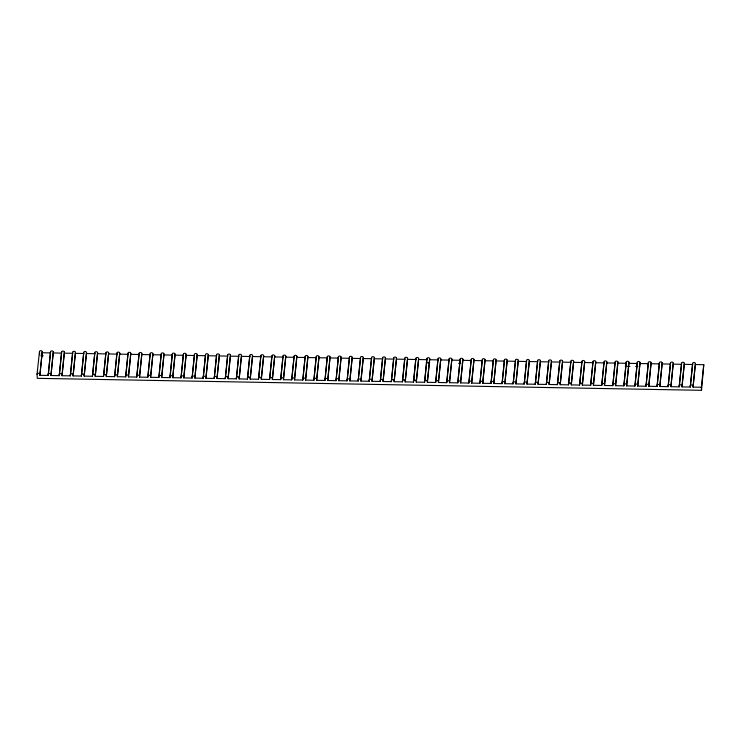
<?xml version="1.0" encoding="UTF-8"?>
<svg xmlns="http://www.w3.org/2000/svg" width="741" height="741" viewBox="0 0 741 741"><rect width="100%" height="100%" fill="white"/><g stroke="black" fill="none" stroke-linecap="round" stroke-linejoin="round"><path stroke-width="1.11" d="M703.774 364.692L701.532 390.312L37.282 378.327L37.05 374.242L39.468 351.688A1.389 1.019 6.1 0 1 40.792 350.688A1.389 1.019 6.1 0 1 42.237 351.734L39.875 375.307L48.184 375.465L50.545 351.882A1.389 1.019 6.1 0 1 51.87 350.891A1.389 1.019 6.1 0 1 53.306 351.938L50.944 375.511L59.252 375.659L61.614 352.086A1.389 1.019 6.1 0 1 62.939 351.086A1.389 1.019 6.1 0 1 64.384 352.132L62.022 375.715L70.321 375.863L72.683 352.281A1.389 1.019 6.1 0 1 74.007 351.29A1.389 1.019 6.1 0 1 75.452 352.336L73.09 375.909L81.39 376.058L83.752 352.484A1.389 1.019 6.1 0 1 85.076 351.484A1.389 1.019 6.1 0 1 86.521 352.531L84.159 376.113L92.458 376.261L94.82 352.688A1.389 1.019 6.1 0 1 96.154 351.688A1.389 1.019 6.1 0 1 97.59 352.735L95.228 376.308L103.536 376.456L105.898 352.883A1.389 1.019 6.1 0 1 107.223 351.882A1.389 1.019 6.1 0 1 108.658 352.929L106.296 376.511L114.605 376.66L116.967 353.087A1.389 1.019 6.1 0 1 118.291 352.086A1.389 1.019 6.1 0 1 119.736 353.133L117.374 376.706L125.674 376.863L128.036 353.281A1.389 1.019 6.1 0 1 129.36 352.29A1.389 1.019 6.1 0 1 130.805 353.337L128.443 376.91L136.742 377.058L139.104 353.485A1.389 1.019 6.1 0 1 140.429 352.484A1.389 1.019 6.1 0 1 141.874 353.531L139.512 377.113L147.82 377.262L150.182 353.679A1.389 1.019 6.1 0 1 151.507 352.688A1.389 1.019 6.1 0 1 152.942 353.735L150.58 377.308L158.889 377.456L161.251 353.883A1.389 1.019 6.1 0 1 162.575 352.883A1.389 1.019 6.1 0 1 164.02 353.929L161.658 377.512L169.958 377.66L172.32 354.078A1.389 1.019 6.1 0 1 173.644 353.087A1.389 1.019 6.1 0 1 175.089 354.133L172.727 377.706L181.026 377.854L183.388 354.281A1.389 1.019 6.1 0 1 184.713 353.281A1.389 1.019 6.1 0 1 186.158 354.328L183.796 377.91L192.095 378.058L194.457 354.485A1.389 1.019 6.1 0 1 195.781 353.485A1.389 1.019 6.1 0 1 197.226 354.531L194.864 378.105L203.173 378.262L205.535 354.68A1.389 1.019 6.1 0 1 206.859 353.689A1.389 1.019 6.1 0 1 208.295 354.735L205.933 378.308L214.242 378.456L216.604 354.883A1.389 1.019 6.1 0 1 217.928 353.883A1.389 1.019 6.1 0 1 219.373 354.93L217.011 378.503L225.31 378.66L227.672 355.078A1.389 1.019 6.1 0 1 228.997 354.087A1.389 1.019 6.1 0 1 230.442 355.134L228.08 378.707L236.379 378.855L238.741 355.282A1.389 1.019 6.1 0 1 240.065 354.281A1.389 1.019 6.1 0 1 241.51 355.328L239.148 378.91L247.457 379.059L249.819 355.476A1.389 1.019 6.1 0 1 251.143 354.485A1.389 1.019 6.1 0 1 252.579 355.532L250.217 379.105L258.526 379.253L260.888 355.68A1.389 1.019 6.1 0 1 262.212 354.68A1.389 1.019 6.1 0 1 263.657 355.726L261.295 379.309L269.594 379.457L271.956 355.884A1.389 1.019 6.1 0 1 273.281 354.883A1.389 1.019 6.1 0 1 274.726 355.93L272.364 379.503L280.663 379.651L283.025 356.078A1.389 1.019 6.1 0 1 284.349 355.078A1.389 1.019 6.1 0 1 285.794 356.134L283.433 379.707L291.732 379.855L294.094 356.282A1.389 1.019 6.1 0 1 295.418 355.282A1.389 1.019 6.1 0 1 296.863 356.328L294.501 379.901L302.81 380.059L305.172 356.477A1.389 1.019 6.1 0 1 306.496 355.485A1.389 1.019 6.1 0 1 307.932 356.532L305.57 380.105L313.878 380.253L316.24 356.68A1.389 1.019 6.1 0 1 317.565 355.68A1.389 1.019 6.1 0 1 319.01 356.727L316.648 380.309L324.947 380.457L327.309 356.875A1.389 1.019 6.1 0 1 328.634 355.884A1.389 1.019 6.1 0 1 330.078 356.93L327.717 380.504L336.016 380.652L338.378 357.079A1.389 1.019 6.1 0 1 339.702 356.078A1.389 1.019 6.1 0 1 341.147 357.125L338.785 380.707L347.094 380.855L349.456 357.273A1.389 1.019 6.1 0 1 350.78 356.282A1.389 1.019 6.1 0 1 352.216 357.329L349.854 380.902L358.162 381.05L360.524 357.477A1.389 1.019 6.1 0 1 361.849 356.477A1.389 1.019 6.1 0 1 363.294 357.523L360.932 381.106L369.231 381.254L371.593 357.681A1.389 1.019 6.1 0 1 372.918 356.68A1.389 1.019 6.1 0 1 374.362 357.727L372.001 381.3L380.3 381.458L382.662 357.875A1.389 1.019 6.1 0 1 383.986 356.884A1.389 1.019 6.1 0 1 385.431 357.931L383.069 381.504L391.368 381.652L393.73 358.079A1.389 1.019 6.1 0 1 395.055 357.079A1.389 1.019 6.1 0 1 396.5 358.125L394.138 381.698L402.446 381.856L404.808 358.274A1.389 1.019 6.1 0 1 406.133 357.282A1.389 1.019 6.1 0 1 407.569 358.329L405.207 381.902L413.515 382.05L415.877 358.477A1.389 1.019 6.1 0 1 417.202 357.477A1.389 1.019 6.1 0 1 418.646 358.524L416.285 382.106L424.584 382.254L426.946 358.672A1.389 1.019 6.1 0 1 428.27 357.681A1.389 1.019 6.1 0 1 429.715 358.727L427.353 382.3L435.652 382.449L438.014 358.876A1.389 1.019 6.1 0 1 439.339 357.875A1.389 1.019 6.1 0 1 440.784 358.922L438.422 382.504L446.721 382.652L449.083 359.079A1.389 1.019 6.1 0 1 450.417 358.079A1.389 1.019 6.1 0 1 451.853 359.126L449.491 382.699L457.799 382.847L460.161 359.274A1.389 1.019 6.1 0 1 461.486 358.274A1.389 1.019 6.1 0 1 462.93 359.329L460.569 382.902L468.868 383.051L471.23 359.478A1.389 1.019 6.1 0 1 472.554 358.477A1.389 1.019 6.1 0 1 473.999 359.524L471.637 383.097L479.936 383.254L482.298 359.672A1.389 1.019 6.1 0 1 483.623 358.681A1.389 1.019 6.1 0 1 485.068 359.728L482.706 383.301L491.005 383.449L493.367 359.876A1.389 1.019 6.1 0 1 494.692 358.876A1.389 1.019 6.1 0 1 496.137 359.922L493.775 383.505L502.083 383.653L504.445 360.07A1.389 1.019 6.1 0 1 505.77 359.079A1.389 1.019 6.1 0 1 507.205 360.126L504.843 383.699L513.152 383.847L515.514 360.274A1.389 1.019 6.1 0 1 516.838 359.274A1.389 1.019 6.1 0 1 518.283 360.321L515.921 383.903L524.22 384.051L526.582 360.478A1.389 1.019 6.1 0 1 527.907 359.478A1.389 1.019 6.1 0 1 529.352 360.524L526.99 384.097L535.289 384.246L537.651 360.672A1.389 1.019 6.1 0 1 538.976 359.672A1.389 1.019 6.1 0 1 540.421 360.719L538.059 384.301L546.358 384.449L548.72 360.876A1.389 1.019 6.1 0 1 550.054 359.876A1.389 1.019 6.1 0 1 551.489 360.923L549.127 384.496L557.436 384.653L559.798 361.071A1.389 1.019 6.1 0 1 561.122 360.08A1.389 1.019 6.1 0 1 562.558 361.126L560.196 384.699L568.504 384.848L570.866 361.275A1.389 1.019 6.1 0 1 572.191 360.274A1.389 1.019 6.1 0 1 573.636 361.321L571.274 384.894L579.573 385.051L581.935 361.469A1.389 1.019 6.1 0 1 583.26 360.478A1.389 1.019 6.1 0 1 584.705 361.525L582.343 385.098L590.642 385.246L593.004 361.673A1.389 1.019 6.1 0 1 594.328 360.672A1.389 1.019 6.1 0 1 595.773 361.719L593.411 385.301L601.72 385.45L604.082 361.867A1.389 1.019 6.1 0 1 605.406 360.876A1.389 1.019 6.1 0 1 606.842 361.923L604.48 385.496L612.788 385.644L615.15 362.071A1.389 1.019 6.1 0 1 616.475 361.071A1.389 1.019 6.1 0 1 617.92 362.117L615.558 385.7L623.857 385.848L626.219 362.275A1.389 1.019 6.1 0 1 627.544 361.275A1.389 1.019 6.1 0 1 628.989 362.321L626.627 385.894L634.926 386.042L637.288 362.469A1.389 1.019 6.1 0 1 638.612 361.469A1.389 1.019 6.1 0 1 640.057 362.525L637.695 386.098L645.995 386.246L648.356 362.673A1.389 1.019 6.1 0 1 649.681 361.673A1.389 1.019 6.1 0 1 651.126 362.72L648.764 386.293L657.072 386.45L659.434 362.868A1.389 1.019 6.1 0 1 660.759 361.877A1.389 1.019 6.1 0 1 662.195 362.923L659.833 386.496L668.141 386.645L670.503 363.071A1.389 1.019 6.1 0 1 671.828 362.071A1.389 1.019 6.1 0 1 673.273 363.118L670.911 386.7L679.21 386.848L681.572 363.266A1.389 1.019 6.1 0 1 682.896 362.275A1.389 1.019 6.1 0 1 684.341 363.322L681.979 386.895L690.279 387.043L692.64 363.47A1.389 1.019 6.1 0 1 693.965 362.469A1.389 1.019 6.1 0 1 695.41 363.516L693.048 387.098L701.357 387.247L703.774 364.692L695.466 364.544M39.875 375.307L42.237 351.734M48.184 375.465L50.545 351.882M50.944 375.511L53.306 351.938M59.252 375.659L61.614 352.086M62.022 375.715L64.384 352.132M70.321 375.863L72.683 352.281M73.09 375.909L75.452 352.336M81.39 376.058L83.752 352.484M84.159 376.113L86.521 352.531M92.458 376.261L94.82 352.688M95.228 376.308L97.59 352.735M103.536 376.456L105.898 352.883M106.296 376.511L108.658 352.929M114.605 376.66L116.967 353.087M117.374 376.706L119.736 353.133M125.674 376.863L128.036 353.281M128.443 376.91L130.805 353.337M136.742 377.058L139.104 353.485M139.512 377.113L141.874 353.531M147.82 377.262L150.182 353.679M150.58 377.308L152.942 353.735M158.889 377.456L161.251 353.883M161.658 377.512L164.02 353.929M169.958 377.66L172.32 354.078M172.727 377.706L175.089 354.133M181.026 377.854L183.388 354.281M183.796 377.91L186.158 354.328M192.095 378.058L194.457 354.485M194.864 378.105L197.226 354.531M203.173 378.262L205.535 354.68M205.933 378.308L208.295 354.735M214.242 378.456L216.604 354.883M217.011 378.503L219.373 354.93M225.31 378.66L227.672 355.078M228.08 378.707L230.442 355.134M236.379 378.855L238.741 355.282M239.148 378.91L241.51 355.328M247.457 379.059L249.819 355.476M250.217 379.105L252.579 355.532M258.526 379.253L260.888 355.68M261.295 379.309L263.657 355.726M269.594 379.457L271.956 355.884M272.364 379.503L274.726 355.93M280.663 379.651L283.025 356.078M283.433 379.707L285.794 356.134M291.732 379.855L294.094 356.282M294.501 379.901L296.863 356.328M302.81 380.059L305.172 356.477M305.57 380.105L307.932 356.532M313.878 380.253L316.24 356.68M316.648 380.309L319.01 356.727M324.947 380.457L327.309 356.875M327.717 380.504L330.078 356.93M336.016 380.652L338.378 357.079M338.785 380.707L341.147 357.125M347.094 380.855L349.456 357.273M349.854 380.902L352.216 357.329M358.162 381.05L360.524 357.477M360.932 381.106L363.294 357.523M369.231 381.254L371.593 357.681M372.001 381.3L374.362 357.727M380.3 381.458L382.662 357.875M383.069 381.504L385.431 357.931M391.368 381.652L393.73 358.079M394.138 381.698L396.5 358.125M402.446 381.856L404.808 358.274M405.207 381.902L407.569 358.329M413.515 382.05L415.877 358.477M416.285 382.106L418.646 358.524M424.584 382.254L426.946 358.672M427.353 382.3L429.715 358.727M435.652 382.449L438.014 358.876M438.422 382.504L440.784 358.922M446.721 382.652L449.083 359.079M449.491 382.699L451.853 359.126M457.799 382.847L460.161 359.274M460.569 382.902L462.93 359.329M468.868 383.051L471.23 359.478M471.637 383.097L473.999 359.524M479.936 383.254L482.298 359.672M482.706 383.301L485.068 359.728M491.005 383.449L493.367 359.876M493.775 383.505L496.137 359.922M502.083 383.653L504.445 360.07M504.843 383.699L507.205 360.126M513.152 383.847L515.514 360.274M515.921 383.903L518.283 360.321M524.22 384.051L526.582 360.478M526.99 384.097L529.352 360.524M535.289 384.246L537.651 360.672M538.059 384.301L540.421 360.719M546.358 384.449L548.72 360.876M549.127 384.496L551.489 360.923M557.436 384.653L559.798 361.071M560.196 384.699L562.558 361.126M568.504 384.848L570.866 361.275M571.274 384.894L573.636 361.321M579.573 385.051L581.935 361.469M582.343 385.098L584.705 361.525M590.642 385.246L593.004 361.673M593.411 385.301L595.773 361.719M601.72 385.45L604.082 361.867M604.48 385.496L606.842 361.923M612.788 385.644L615.15 362.071M615.558 385.7L617.92 362.117M623.857 385.848L626.219 362.275M626.627 385.894L628.989 362.321M634.926 386.042L637.288 362.469M637.695 386.098L640.057 362.525M645.995 386.246L648.356 362.673M648.764 386.293L651.126 362.72M657.072 386.45L659.434 362.868M659.833 386.496L662.195 362.923M668.141 386.645L670.503 363.071M670.911 386.7L673.273 363.118M679.21 386.848L681.572 363.266M681.979 386.895L684.341 363.322M690.279 387.043L692.64 363.47M693.048 387.098L695.41 363.516M42.302 352.753L50.601 352.911M53.371 352.957L61.67 353.105M64.439 353.161L72.738 353.309M75.508 353.355L83.816 353.503M86.577 353.559L94.885 353.707M97.655 353.753L105.954 353.902M108.723 353.957L117.022 354.105M119.792 354.152L128.091 354.309M130.861 354.355L139.169 354.504M141.939 354.559L150.238 354.707M153.007 354.754L161.306 354.902M164.076 354.958L172.375 355.106M175.145 355.152L183.453 355.3M186.213 355.356L194.522 355.504M197.291 355.55L205.59 355.708M208.36 355.754L216.659 355.902M219.429 355.949L227.728 356.106M230.497 356.152L238.806 356.301M241.566 356.356L249.874 356.504M252.644 356.551L260.943 356.699M263.713 356.754L272.012 356.903M274.781 356.949L283.09 357.097M285.85 357.153L294.158 357.301M296.928 357.347L305.227 357.505M307.997 357.551L316.296 357.699M319.065 357.755L327.365 357.903M330.134 357.949L338.442 358.098M341.203 358.153L349.511 358.301M352.281 358.348L360.58 358.496M363.349 358.551L371.649 358.7M374.418 358.746L382.726 358.903M385.487 358.95L393.795 359.098M396.565 359.144L404.864 359.302M407.633 359.348L415.933 359.496M418.702 359.552L427.001 359.7M429.771 359.746L438.079 359.894M440.839 359.95L449.148 360.098M451.917 360.145L460.217 360.293M462.986 360.348L471.285 360.496M474.055 360.543L482.363 360.7M485.123 360.747L493.432 360.895M496.201 360.95L504.501 361.099M507.27 361.145L515.569 361.293M518.339 361.349L526.638 361.497M529.407 361.543L537.716 361.691M540.476 361.747L548.785 361.895M551.554 361.941L559.853 362.099M562.623 362.145L570.922 362.293M573.691 362.349L581.991 362.497M584.76 362.544L593.069 362.692M595.838 362.747L604.137 362.895M606.907 362.942L615.206 363.09M617.975 363.146L626.275 363.294M629.044 363.34L637.353 363.488M640.113 363.544L648.421 363.692M651.191 363.738L659.49 363.896M662.259 363.942L670.559 364.09M673.328 364.146L681.627 364.294M684.397 364.34L692.705 364.489M40.866 355.791L43.182 355.837M426.214 362.747L429.687 362.812M458.623 363.331L460.93 363.377M625.256 366.341L629.887 366.425M635.676 366.526L637.992 366.563M701.357 387.247L701.532 390.312M39.468 351.688L39.643 354.754M81.334 375.039A1.389 1.019 6.1 0 1 82.659 374.038A1.389 1.019 6.1 0 1 84.103 375.085M70.265 374.835A1.389 1.019 6.1 0 1 71.59 373.844A1.389 1.019 6.1 0 1 73.026 374.89M59.187 374.64A1.389 1.019 6.1 0 1 60.512 373.64A1.389 1.019 6.1 0 1 61.957 374.687M48.119 374.437A1.389 1.019 6.1 0 1 49.443 373.445A1.389 1.019 6.1 0 1 50.888 374.492M37.05 374.242A1.389 1.019 6.1 0 1 38.375 373.242A1.389 1.019 6.1 0 1 39.819 374.288M136.687 376.039A1.389 1.019 6.1 0 1 138.011 375.039A1.389 1.019 6.1 0 1 139.456 376.085M125.618 375.835A1.389 1.019 6.1 0 1 126.943 374.844A1.389 1.019 6.1 0 1 128.388 375.891M114.549 375.641A1.389 1.019 6.1 0 1 115.874 374.64A1.389 1.019 6.1 0 1 117.31 375.687M103.471 375.437A1.389 1.019 6.1 0 1 104.796 374.437A1.389 1.019 6.1 0 1 106.241 375.483M92.403 375.242A1.389 1.019 6.1 0 1 93.727 374.242A1.389 1.019 6.1 0 1 95.172 375.289M192.039 377.039A1.389 1.019 6.1 0 1 193.364 376.039A1.389 1.019 6.1 0 1 194.809 377.086M180.971 376.836A1.389 1.019 6.1 0 1 182.295 375.835A1.389 1.019 6.1 0 1 183.74 376.882M169.902 376.632A1.389 1.019 6.1 0 1 171.227 375.641A1.389 1.019 6.1 0 1 172.662 376.687M158.824 376.437A1.389 1.019 6.1 0 1 160.149 375.437A1.389 1.019 6.1 0 1 161.594 376.484M147.755 376.233A1.389 1.019 6.1 0 1 149.08 375.242A1.389 1.019 6.1 0 1 150.525 376.289M247.392 378.03A1.389 1.019 6.1 0 1 248.717 377.039A1.389 1.019 6.1 0 1 250.162 378.086M236.323 377.836A1.389 1.019 6.1 0 1 237.648 376.836A1.389 1.019 6.1 0 1 239.093 377.882M225.255 377.632A1.389 1.019 6.1 0 1 226.579 376.641A1.389 1.019 6.1 0 1 228.024 377.688M214.186 377.438A1.389 1.019 6.1 0 1 215.511 376.437A1.389 1.019 6.1 0 1 216.946 377.484M203.108 377.234A1.389 1.019 6.1 0 1 204.433 376.233A1.389 1.019 6.1 0 1 205.878 377.289M302.745 379.031A1.389 1.019 6.1 0 1 304.069 378.04A1.389 1.019 6.1 0 1 305.514 379.086M291.676 378.836A1.389 1.019 6.1 0 1 293.001 377.836A1.389 1.019 6.1 0 1 294.446 378.883M280.607 378.632A1.389 1.019 6.1 0 1 281.932 377.632A1.389 1.019 6.1 0 1 283.377 378.679M269.539 378.438A1.389 1.019 6.1 0 1 270.863 377.438A1.389 1.019 6.1 0 1 272.299 378.484M258.461 378.234A1.389 1.019 6.1 0 1 259.785 377.234A1.389 1.019 6.1 0 1 261.23 378.28M358.098 380.031A1.389 1.019 6.1 0 1 359.422 379.031A1.389 1.019 6.1 0 1 360.867 380.077M347.029 379.827A1.389 1.019 6.1 0 1 348.353 378.836A1.389 1.019 6.1 0 1 349.798 379.883M335.96 379.633A1.389 1.019 6.1 0 1 337.285 378.632A1.389 1.019 6.1 0 1 338.73 379.679M324.891 379.429A1.389 1.019 6.1 0 1 326.216 378.438A1.389 1.019 6.1 0 1 327.661 379.485M313.814 379.235A1.389 1.019 6.1 0 1 315.147 378.234A1.389 1.019 6.1 0 1 316.583 379.281M413.45 381.031A1.389 1.019 6.1 0 1 414.784 380.031A1.389 1.019 6.1 0 1 416.22 381.078M402.382 380.828A1.389 1.019 6.1 0 1 403.706 379.837A1.389 1.019 6.1 0 1 405.151 380.883M391.313 380.633A1.389 1.019 6.1 0 1 392.637 379.633A1.389 1.019 6.1 0 1 394.082 380.679M380.244 380.429A1.389 1.019 6.1 0 1 381.569 379.438A1.389 1.019 6.1 0 1 383.014 380.485M369.175 380.235A1.389 1.019 6.1 0 1 370.5 379.235A1.389 1.019 6.1 0 1 371.936 380.281M468.812 382.032A1.389 1.019 6.1 0 1 470.137 381.031A1.389 1.019 6.1 0 1 471.572 382.078M457.734 381.828A1.389 1.019 6.1 0 1 459.059 380.828A1.389 1.019 6.1 0 1 460.504 381.884M446.666 381.634A1.389 1.019 6.1 0 1 447.99 380.633A1.389 1.019 6.1 0 1 449.435 381.68M435.597 381.43A1.389 1.019 6.1 0 1 436.921 380.429A1.389 1.019 6.1 0 1 438.366 381.476M424.528 381.226A1.389 1.019 6.1 0 1 425.853 380.235A1.389 1.019 6.1 0 1 427.288 381.282M524.165 383.023A1.389 1.019 6.1 0 1 525.489 382.032A1.389 1.019 6.1 0 1 526.925 383.078M513.087 382.828A1.389 1.019 6.1 0 1 514.411 381.828A1.389 1.019 6.1 0 1 515.856 382.875M502.018 382.625A1.389 1.019 6.1 0 1 503.343 381.634A1.389 1.019 6.1 0 1 504.788 382.68M490.95 382.43A1.389 1.019 6.1 0 1 492.274 381.43A1.389 1.019 6.1 0 1 493.719 382.476M479.881 382.226A1.389 1.019 6.1 0 1 481.205 381.235A1.389 1.019 6.1 0 1 482.65 382.282M579.518 384.023A1.389 1.019 6.1 0 1 580.842 383.032A1.389 1.019 6.1 0 1 582.287 384.079M568.449 383.829A1.389 1.019 6.1 0 1 569.773 382.828A1.389 1.019 6.1 0 1 571.209 383.875M557.371 383.625A1.389 1.019 6.1 0 1 558.695 382.634A1.389 1.019 6.1 0 1 560.14 383.681M546.302 383.43A1.389 1.019 6.1 0 1 547.627 382.43A1.389 1.019 6.1 0 1 549.072 383.477M535.234 383.227A1.389 1.019 6.1 0 1 536.558 382.226A1.389 1.019 6.1 0 1 538.003 383.273M634.87 385.024A1.389 1.019 6.1 0 1 636.195 384.023A1.389 1.019 6.1 0 1 637.64 385.079M623.802 384.829A1.389 1.019 6.1 0 1 625.126 383.829A1.389 1.019 6.1 0 1 626.562 384.875M612.724 384.625A1.389 1.019 6.1 0 1 614.048 383.625A1.389 1.019 6.1 0 1 615.493 384.672M601.655 384.422A1.389 1.019 6.1 0 1 602.979 383.43A1.389 1.019 6.1 0 1 604.424 384.477M590.586 384.227A1.389 1.019 6.1 0 1 591.911 383.227A1.389 1.019 6.1 0 1 593.356 384.273M690.223 386.024A1.389 1.019 6.1 0 1 691.548 385.024A1.389 1.019 6.1 0 1 692.992 386.07M679.154 385.82A1.389 1.019 6.1 0 1 680.479 384.829A1.389 1.019 6.1 0 1 681.924 385.876M668.086 385.626A1.389 1.019 6.1 0 1 669.41 384.625A1.389 1.019 6.1 0 1 670.846 385.672M657.008 385.422A1.389 1.019 6.1 0 1 658.332 384.431A1.389 1.019 6.1 0 1 659.777 385.477M645.939 385.227A1.389 1.019 6.1 0 1 647.264 384.227A1.389 1.019 6.1 0 1 648.708 385.274"/></g></svg>
